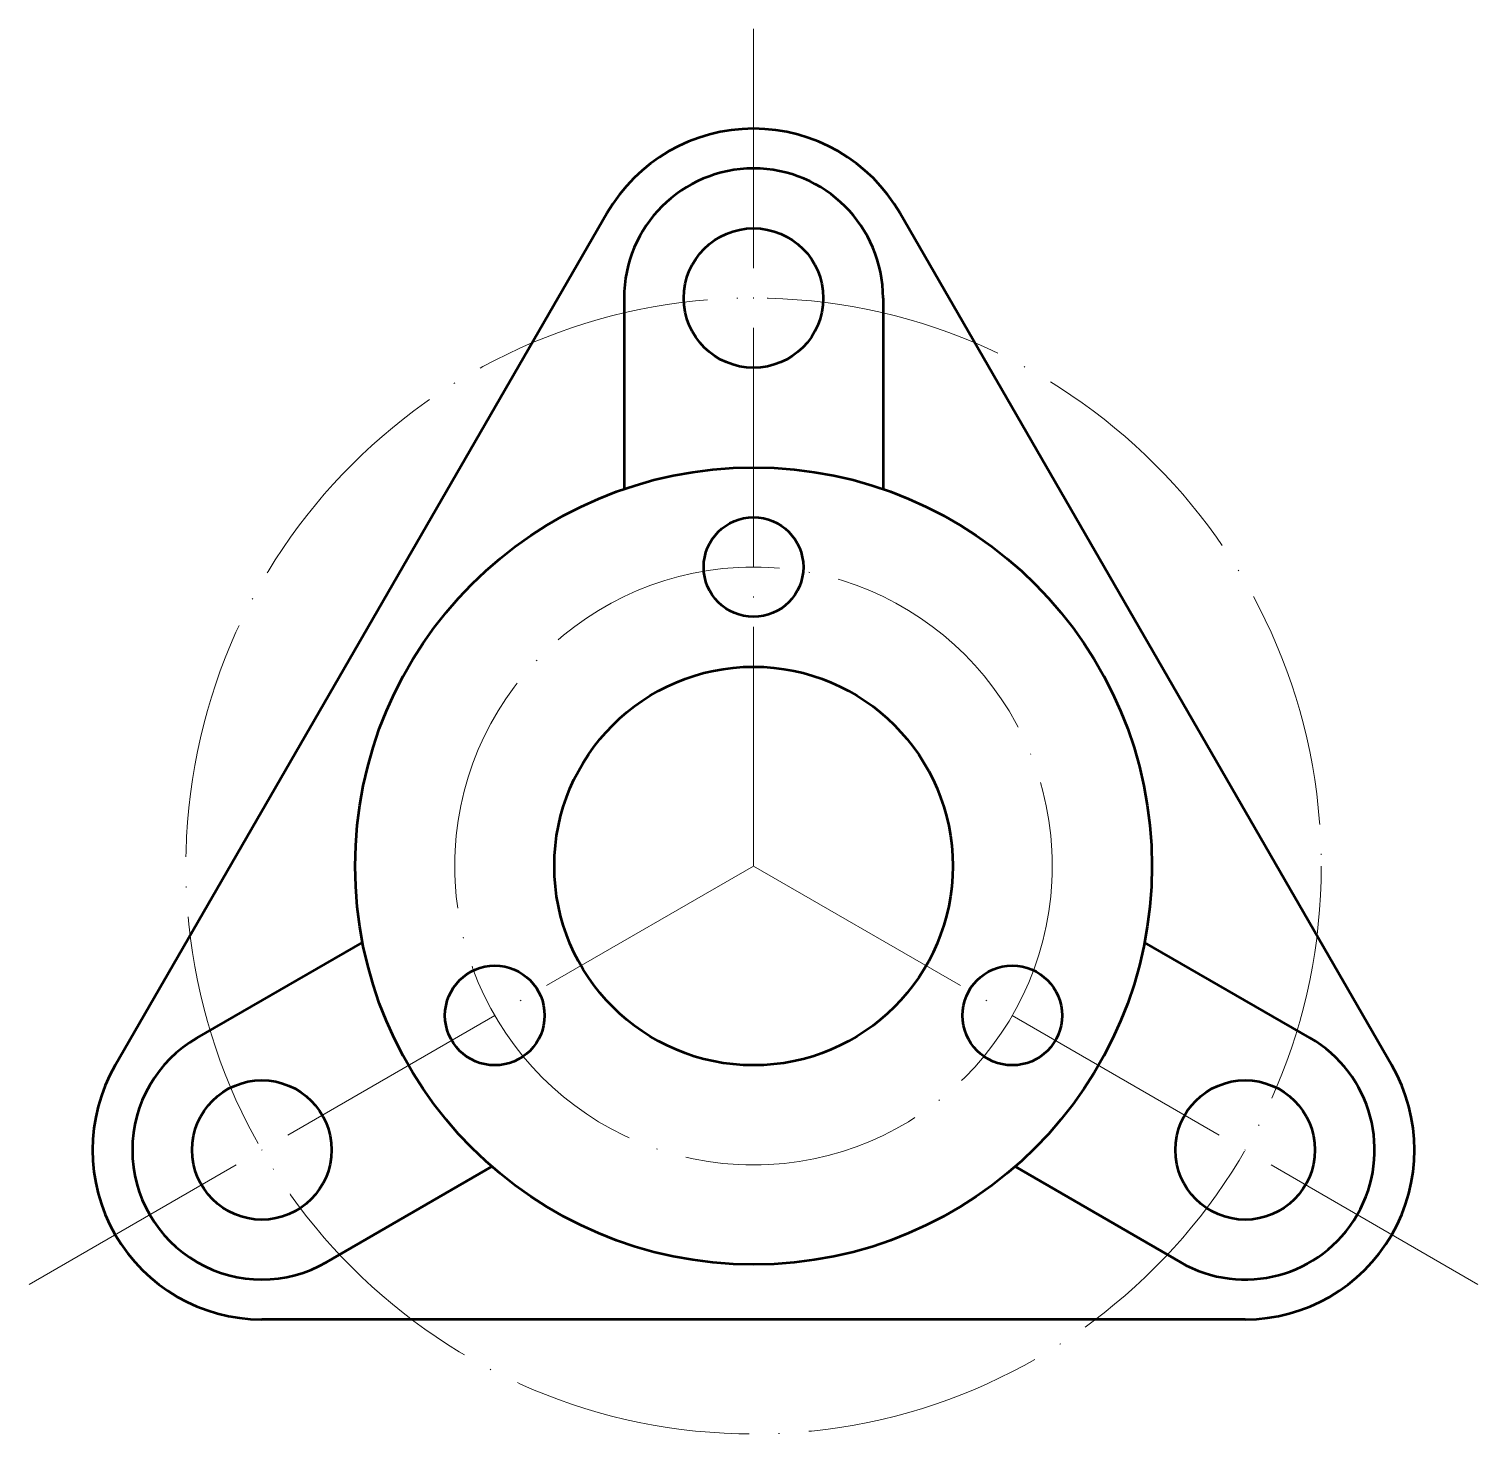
# Model space of a CAD drawing. Header units: millimetres. Extents: x 2268 to 2414, y 444 to 585.
import ezdxf

# ---------------------------------------------------------------- set-up
doc = ezdxf.new("R2010")
doc.units = ezdxf.units.MM
doc.linetypes.add('ACAD_ISO04W100', pattern=[30, 24, -2.95, 0.1, -2.95])
doc.layers.add('Contornos Visibles', color=7, linetype='Continuous', lineweight=50, true_color=0xffffff)
doc.layers.add('Ejes de revolución', color=6, linetype='ACAD_ISO04W100', lineweight=20, true_color=0xff00ff)

msp = doc.modelspace()

# ---------------------------------------------------------------- linework, layer by layer
at = {"layer": 'Contornos Visibles'}
for p, q in [((2276.68, 480.73), (2326.04, 566.23)), ((2355.49, 566.23), (2404.85, 480.73)), ((2327.77, 557.73), (2327.77, 538.56)), ((2353.77, 557.73), (2353.77, 538.56)), ((2284.9, 483.49), (2301.51, 493.07)), ((2396.63, 483.49), (2380.03, 493.07)), ((2297.9, 460.97), (2314.51, 470.56)), ((2383.63, 460.97), (2367.03, 470.56)), ((2390.13, 455.23), (2291.4, 455.23))]:
    msp.add_line(p, q, dxfattribs=at)
for centre, radius in [((2340.77, 557.73), 7), ((2340.77, 500.73), 40), ((2340.77, 530.73), 5), ((2340.77, 500.73), 20), ((2314.79, 485.73), 5), ((2366.75, 485.73), 5), ((2291.4, 472.23), 7), ((2390.13, 472.23), 7)]:
    msp.add_circle(centre, radius, dxfattribs=at)
for centre, radius, start, end in [((2340.77, 557.73), 17, 30, 150), ((2340.77, 557.73), 13, 0, 180), ((2291.4, 472.23), 13, 120, 300), ((2390.13, 472.23), 13, 240, 60), ((2291.4, 472.23), 17, 150, 270), ((2390.13, 472.23), 17, 270, 30)]:
    msp.add_arc(centre, radius, start, end, dxfattribs=at)
at = {"layer": 'Ejes de revolución'}
for q in [(2340.77, 584.73), (2268.02, 458.73), (2413.51, 458.73)]:
    msp.add_line((2340.77, 500.73), q, dxfattribs=at)
for radius in [57, 30]:
    msp.add_circle((2340.77, 500.73), radius, dxfattribs=at)

doc.saveas('drawing.dxf')
